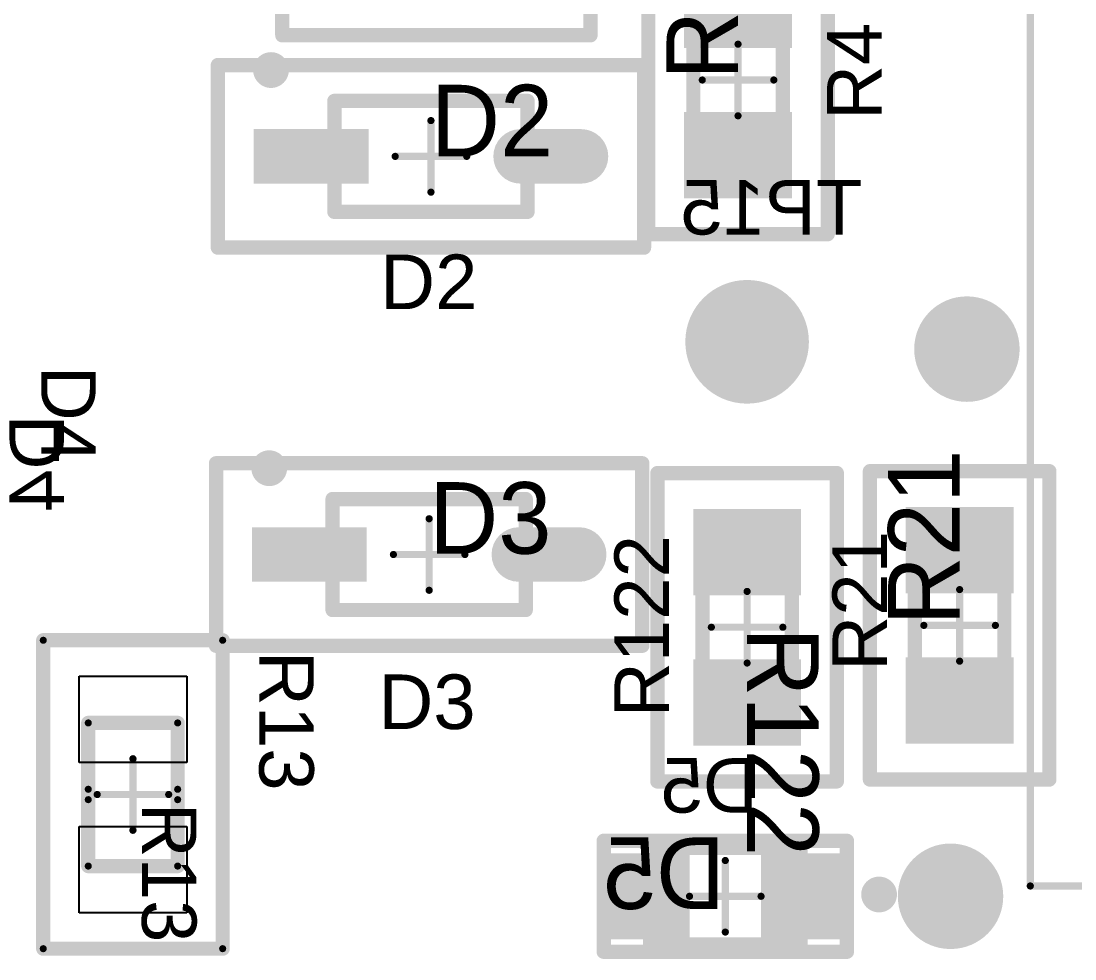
# Model space of a CAD drawing. Header units: millimetres. Extents: x 54 to 247, y 53 to 195.
# Drawn here: x 130.41 to 145.15, y 136.03 to 149.13 of the extents above; entities that cross this region are included whole.
import ezdxf

# ---------------------------------------------------------------- set-up
doc = ezdxf.new("R2010")
doc.units = ezdxf.units.MM
for name, color, linetype in [('BottomOverlay', 54, 'Continuous'), ('BottomPaste', 16, 'Continuous'), ('BottomSolder', 6, 'Continuous'), ('Mechanical10', 56, 'Continuous'), ('Mechanical12', 56, 'Continuous'), ('Mechanical15', 56, 'Continuous'), ('Mechanical4', 56, 'Continuous'), ('Mechanical6', 56, 'Continuous'), ('Mechanical8', 56, 'Continuous'), ('MultiLayer', 9, 'Continuous'), ('PadHoleLayer', 156, 'Continuous'), ('TopOverlay', 2, 'Continuous'), ('TopPaste', 8, 'Continuous'), ('TopSolder', 216, 'Continuous'), ('ViaHoleLayer', 16, 'Continuous')]:
    doc.layers.add(name, color=color, linetype=linetype)
doc.styles.add('Arial', font='arial.ttf', dxfattribs={"height": 0.2})

# ---------------------------------------------------------------- blocks, each defined once
blk = doc.blocks.new('V______CRCW0805__3_IPC_A_15')
at = {"layer": 'TopPaste'}
for points in [[(-1.654, 0.754), (-0.448, 0.754), (-0.448, -0.754), (-1.654, -0.754)], [(0.448, 0.754), (1.654, 0.754), (1.654, -0.754), (0.448, -0.754)]]:
    blk.add_hatch(color=8, dxfattribs=at).paths.add_polyline_path(points)
at = {"layer": 'TopSolder'}
for points in [[(-1.654, 0.754), (-0.448, 0.754), (-0.448, -0.754), (-1.654, -0.754)], [(0.448, 0.754), (1.654, 0.754), (1.654, -0.754), (0.448, -0.754)]]:
    blk.add_hatch(color=216, dxfattribs=at).paths.add_polyline_path(points)
at = {"layer": 'Mechanical10', "const_width": 0.2}
for points in [[(-2.154, 1.254), (2.154, 1.254)], [(-2.154, -1.254), (-2.154, 1.254)], [(2.154, -1.254), (2.154, 1.254)], [(-2.154, -1.254), (2.154, -1.254)]]:
    blk.add_lwpolyline(points, dxfattribs=at)
at = {"layer": 'Mechanical10', "const_width": 0.1}
for points in [[(-2.204, 1.254, 1), (-2.104, 1.254, 1)], [(-2.204, 1.254, 1), (-2.104, 1.254, 1)], [(2.104, 1.254, 1), (2.204, 1.254, 1)], [(2.104, 1.254, 1), (2.204, 1.254, 1)], [(-2.204, -1.254, 1), (-2.104, -1.254, 1)], [(-2.204, -1.254, 1), (-2.104, -1.254, 1)], [(2.104, -1.254, 1), (2.204, -1.254, 1)], [(2.104, -1.254, 1), (2.204, -1.254, 1)]]:
    blk.add_lwpolyline(points, format="xyb", close=True, dxfattribs=at)
at = {"layer": 'Mechanical12', "const_width": 0.2}
for points in [[(-1, 0.625), (1, 0.625)], [(-1, -0.625), (-1, 0.625)], [(1, -0.625), (1, 0.625)], [(-1, -0.625), (1, -0.625)]]:
    blk.add_lwpolyline(points, dxfattribs=at)
at = {"layer": 'Mechanical12', "const_width": 0.1}
for points in [[(-1.05, 0.625, 1), (-0.95, 0.625, 1)], [(-1.05, 0.625, 1), (-0.95, 0.625, 1)], [(0.95, 0.625, 1), (1.05, 0.625, 1)], [(0.95, 0.625, 1), (1.05, 0.625, 1)], [(-1.05, -0.625, 1), (-0.95, -0.625, 1)], [(-1.05, -0.625, 1), (-0.95, -0.625, 1)], [(0.95, -0.625, 1), (1.05, -0.625, 1)], [(0.95, -0.625, 1), (1.05, -0.625, 1)]]:
    blk.add_lwpolyline(points, format="xyb", close=True, dxfattribs=at)
at = {"layer": 'Mechanical15'}
for points, const_width in [([(-2.154, 1.254), (2.154, 1.254)], 0.2), ([(-2.154, -1.254), (-2.154, 1.254)], 0.2), ([(2.154, -1.254), (2.154, 1.254)], 0.2), ([(0, -0.5), (0, 0.5)], 0.1), ([(-0.5, 0), (0.5, 0)], 0.1), ([(-2.154, -1.254), (2.154, -1.254)], 0.2)]:
    blk.add_lwpolyline(points, dxfattribs=dict(at, const_width=const_width))
for points, const_width in [([(-2.204, 1.254, 1), (-2.104, 1.254, 1)], 0.1), ([(-2.204, 1.254, 1), (-2.104, 1.254, 1)], 0.1), ([(2.104, 1.254, 1), (2.204, 1.254, 1)], 0.1), ([(2.104, 1.254, 1), (2.204, 1.254, 1)], 0.1), ([(-0.025, 0.5, 1), (0.025, 0.5, 1)], 0.05), ([(-0.525, 0, 1), (-0.475, 0, 1)], 0.05), ([(0.475, 0, 1), (0.525, 0, 1)], 0.05), ([(-0.025, -0.5, 1), (0.025, -0.5, 1)], 0.05), ([(-2.204, -1.254, 1), (-2.104, -1.254, 1)], 0.1), ([(-2.204, -1.254, 1), (-2.104, -1.254, 1)], 0.1), ([(2.104, -1.254, 1), (2.204, -1.254, 1)], 0.1), ([(2.104, -1.254, 1), (2.204, -1.254, 1)], 0.1)]:
    blk.add_lwpolyline(points, format="xyb", close=True, dxfattribs=dict(at, const_width=const_width))
at = {"layer": 'TopOverlay', "const_width": 0.2}
for points in [[(-0.073, 0.625), (0.073, 0.625)], [(-0.073, -0.625), (0.073, -0.625)]]:
    blk.add_lwpolyline(points, dxfattribs=at)
at = {"layer": 'TopOverlay', "const_width": 0.1}
for points in [[(-0.123, 0.625, 1), (-0.023, 0.625, 1)], [(0.023, 0.625, 1), (0.123, 0.625, 1)], [(-0.123, -0.625, 1), (-0.023, -0.625, 1)], [(0.023, -0.625, 1), (0.123, -0.625, 1)]]:
    blk.add_lwpolyline(points, format="xyb", close=True, dxfattribs=at)
at = {"layer": 'Mechanical10'}
blk.add_text('R6', height=1, rotation=360, dxfattribs=at).set_placement((0, 0.011))
blk = doc.blocks.new('V______CRCW0805__3_IPC_A_18')
at = {"layer": 'TopPaste'}
for points in [[(-1.654, 0.754), (-0.448, 0.754), (-0.448, -0.754), (-1.654, -0.754)], [(0.448, 0.754), (1.654, 0.754), (1.654, -0.754), (0.448, -0.754)]]:
    blk.add_hatch(color=8, dxfattribs=at).paths.add_polyline_path(points)
at = {"layer": 'TopSolder'}
for points in [[(-1.654, 0.754), (-0.448, 0.754), (-0.448, -0.754), (-1.654, -0.754)], [(0.448, 0.754), (1.654, 0.754), (1.654, -0.754), (0.448, -0.754)]]:
    blk.add_hatch(color=216, dxfattribs=at).paths.add_polyline_path(points)
at = {"layer": 'Mechanical10', "const_width": 0.2}
for points in [[(2.154, 1.254), (-2.154, 1.254)], [(-2.154, -1.254), (-2.154, 1.254)], [(2.154, -1.254), (2.154, 1.254)], [(2.154, -1.254), (-2.154, -1.254)]]:
    blk.add_lwpolyline(points, dxfattribs=at)
at = {"layer": 'Mechanical10', "const_width": 0.1}
for points in [[(-2.204, 1.254, 1), (-2.104, 1.254, 1)], [(-2.204, 1.254, 1), (-2.104, 1.254, 1)], [(2.104, 1.254, 1), (2.204, 1.254, 1)], [(2.104, 1.254, 1), (2.204, 1.254, 1)], [(-2.204, -1.254, 1), (-2.104, -1.254, 1)], [(-2.204, -1.254, 1), (-2.104, -1.254, 1)], [(2.104, -1.254, 1), (2.204, -1.254, 1)], [(2.104, -1.254, 1), (2.204, -1.254, 1)]]:
    blk.add_lwpolyline(points, format="xyb", close=True, dxfattribs=at)
at = {"layer": 'Mechanical12', "const_width": 0.2}
for points in [[(1, 0.625), (-1, 0.625)], [(-1, -0.625), (-1, 0.625)], [(1, -0.625), (1, 0.625)], [(1, -0.625), (-1, -0.625)]]:
    blk.add_lwpolyline(points, dxfattribs=at)
at = {"layer": 'Mechanical12', "const_width": 0.1}
for points in [[(-1.05, 0.625, 1), (-0.95, 0.625, 1)], [(-1.05, 0.625, 1), (-0.95, 0.625, 1)], [(0.95, 0.625, 1), (1.05, 0.625, 1)], [(0.95, 0.625, 1), (1.05, 0.625, 1)], [(-1.05, -0.625, 1), (-0.95, -0.625, 1)], [(-1.05, -0.625, 1), (-0.95, -0.625, 1)], [(0.95, -0.625, 1), (1.05, -0.625, 1)], [(0.95, -0.625, 1), (1.05, -0.625, 1)]]:
    blk.add_lwpolyline(points, format="xyb", close=True, dxfattribs=at)
at = {"layer": 'Mechanical15'}
for points, const_width in [([(2.154, 1.254), (-2.154, 1.254)], 0.2), ([(-2.154, -1.254), (-2.154, 1.254)], 0.2), ([(2.154, -1.254), (2.154, 1.254)], 0.2), ([(0, -0.5), (0, 0.5)], 0.1), ([(0.5, 0), (-0.5, 0)], 0.1), ([(2.154, -1.254), (-2.154, -1.254)], 0.2)]:
    blk.add_lwpolyline(points, dxfattribs=dict(at, const_width=const_width))
for points, const_width in [([(-2.204, 1.254, 1), (-2.104, 1.254, 1)], 0.1), ([(-2.204, 1.254, 1), (-2.104, 1.254, 1)], 0.1), ([(2.104, 1.254, 1), (2.204, 1.254, 1)], 0.1), ([(2.104, 1.254, 1), (2.204, 1.254, 1)], 0.1), ([(-0.025, 0.5, 1), (0.025, 0.5, 1)], 0.05), ([(-0.525, 0, 1), (-0.475, 0, 1)], 0.05), ([(0.475, 0, 1), (0.525, 0, 1)], 0.05), ([(-0.025, -0.5, 1), (0.025, -0.5, 1)], 0.05), ([(-2.204, -1.254, 1), (-2.104, -1.254, 1)], 0.1), ([(-2.204, -1.254, 1), (-2.104, -1.254, 1)], 0.1), ([(2.104, -1.254, 1), (2.204, -1.254, 1)], 0.1), ([(2.104, -1.254, 1), (2.204, -1.254, 1)], 0.1)]:
    blk.add_lwpolyline(points, format="xyb", close=True, dxfattribs=dict(at, const_width=const_width))
at = {"layer": 'TopOverlay', "const_width": 0.2}
for points in [[(0.073, 0.625), (-0.073, 0.625)], [(0.073, -0.625), (-0.073, -0.625)]]:
    blk.add_lwpolyline(points, dxfattribs=at)
at = {"layer": 'TopOverlay', "const_width": 0.1}
for points in [[(-0.123, 0.625, 1), (-0.023, 0.625, 1)], [(0.023, 0.625, 1), (0.123, 0.625, 1)], [(-0.123, -0.625, 1), (-0.023, -0.625, 1)], [(0.023, -0.625, 1), (0.123, -0.625, 1)]]:
    blk.add_lwpolyline(points, format="xyb", close=True, dxfattribs=at)
at = {"layer": 'Mechanical10'}
blk.add_text('R122', height=1, dxfattribs=at).set_placement((0, 0))
blk = doc.blocks.new('EEEFK1V331P_B_28')
at = {"layer": 'Mechanical15', "const_width": 0.1}
for points in [[(-6.15, -7.4), (-6.15, 7.4)], [(-6.15, -7.4), (6.15, -7.4)]]:
    blk.add_lwpolyline(points, dxfattribs=at)
at = {"layer": 'Mechanical15', "const_width": 0.05}
blk.add_lwpolyline([(-6.175, -7.4, 1), (-6.125, -7.4, 1)], format="xyb", close=True, dxfattribs=at)
blk.add_lwpolyline([(-6.175, -7.4, 1), (-6.125, -7.4, 1)], format="xyb", close=True, dxfattribs=at)
blk = doc.blocks.new('W_____E___________0_MFG_B_38')
at = {"layer": 'BottomPaste'}
for points in [[(-1.6, 0.6), (-0.5, 0.6), (-0.5, -0.6), (-1.6, -0.6)], [(0.5, 0.6), (1.6, 0.6), (1.6, -0.6), (0.5, -0.6)]]:
    blk.add_hatch(color=16, dxfattribs=at).paths.add_polyline_path(points)
at = {"layer": 'BottomSolder'}
for points in [[(-1.6, 0.6), (-0.5, 0.6), (-0.5, -0.6), (-1.6, -0.6)], [(0.5, 0.6), (1.6, 0.6), (1.6, -0.6), (0.5, -0.6)]]:
    blk.add_hatch(color=6, dxfattribs=at).paths.add_polyline_path(points)
at = {"layer": 'BottomOverlay', "const_width": 0.2}
for points in [[(0.125, 0.675), (-0.125, 0.675)], [(0.125, -0.675), (-0.125, -0.675)]]:
    blk.add_lwpolyline(points, dxfattribs=at)
at = {"layer": 'BottomOverlay'}
for points, const_width in [([(-0.175, 0.675, 1), (-0.075, 0.675, 1)], 0.1), ([(0.075, 0.675, 1), (0.175, 0.675, 1)], 0.1), ([(-2.025, -0.025, 1), (-2.275, -0.025, 1)], 0.25), ([(-2.338, -0.025, 1), (-2.213, -0.025, 1)], 0.125), ([(-2.087, -0.025, 1), (-1.963, -0.025, 1)], 0.125), ([(-0.175, -0.675, 1), (-0.075, -0.675, 1)], 0.1), ([(0.075, -0.675, 1), (0.175, -0.675, 1)], 0.1)]:
    blk.add_lwpolyline(points, format="xyb", close=True, dxfattribs=dict(at, const_width=const_width))
at = {"layer": 'Mechanical10', "const_width": 0.2}
for points in [[(-1.7, 0.775), (-1.7, -0.775)], [(1.7, 0.775), (-1.7, 0.775)], [(1.7, 0.775), (1.7, -0.775)], [(1.7, -0.775), (-1.7, -0.775)]]:
    blk.add_lwpolyline(points, dxfattribs=at)
at = {"layer": 'Mechanical10', "const_width": 0.1}
for points in [[(-1.75, 0.775, 1), (-1.65, 0.775, 1)], [(-1.75, 0.775, 1), (-1.65, 0.775, 1)], [(1.65, 0.775, 1), (1.75, 0.775, 1)], [(1.65, 0.775, 1), (1.75, 0.775, 1)], [(-1.75, -0.775, 1), (-1.65, -0.775, 1)], [(-1.75, -0.775, 1), (-1.65, -0.775, 1)], [(1.65, -0.775, 1), (1.75, -0.775, 1)], [(1.65, -0.775, 1), (1.75, -0.775, 1)]]:
    blk.add_lwpolyline(points, format="xyb", close=True, dxfattribs=at)
at = {"layer": 'Mechanical12', "const_width": 0.2}
for points in [[(-1.05, 0.675), (-1.05, -0.675)], [(1.05, 0.675), (-1.05, 0.675)], [(1.05, 0.675), (1.05, -0.675)], [(1.05, -0.675), (-1.05, -0.675)]]:
    blk.add_lwpolyline(points, dxfattribs=at)
at = {"layer": 'Mechanical12', "const_width": 0.1}
for points in [[(-1.1, 0.675, 1), (-1, 0.675, 1)], [(-1.1, 0.675, 1), (-1, 0.675, 1)], [(1, 0.675, 1), (1.1, 0.675, 1)], [(1, 0.675, 1), (1.1, 0.675, 1)], [(-1.1, -0.675, 1), (-1, -0.675, 1)], [(-1.1, -0.675, 1), (-1, -0.675, 1)], [(1, -0.675, 1), (1.1, -0.675, 1)], [(1, -0.675, 1), (1.1, -0.675, 1)]]:
    blk.add_lwpolyline(points, format="xyb", close=True, dxfattribs=at)
at = {"layer": 'Mechanical15'}
for points, const_width in [([(-1.7, 0.775), (-1.7, -0.775)], 0.2), ([(1.7, 0.775), (-1.7, 0.775)], 0.2), ([(1.7, 0.775), (1.7, -0.775)], 0.2), ([(0, 0.5), (0, -0.5)], 0.1), ([(0.5, 0), (-0.5, 0)], 0.1), ([(1.7, -0.775), (-1.7, -0.775)], 0.2)]:
    blk.add_lwpolyline(points, dxfattribs=dict(at, const_width=const_width))
for points, const_width in [([(-1.75, 0.775, 1), (-1.65, 0.775, 1)], 0.1), ([(-1.75, 0.775, 1), (-1.65, 0.775, 1)], 0.1), ([(1.65, 0.775, 1), (1.75, 0.775, 1)], 0.1), ([(1.65, 0.775, 1), (1.75, 0.775, 1)], 0.1), ([(-0.025, 0.5, 1), (0.025, 0.5, 1)], 0.05), ([(-0.525, 0, 1), (-0.475, 0, 1)], 0.05), ([(0.475, 0, 1), (0.525, 0, 1)], 0.05), ([(-0.025, -0.5, 1), (0.025, -0.5, 1)], 0.05), ([(-1.75, -0.775, 1), (-1.65, -0.775, 1)], 0.1), ([(-1.75, -0.775, 1), (-1.65, -0.775, 1)], 0.1), ([(1.65, -0.775, 1), (1.75, -0.775, 1)], 0.1), ([(1.65, -0.775, 1), (1.75, -0.775, 1)], 0.1)]:
    blk.add_lwpolyline(points, format="xyb", close=True, dxfattribs=dict(at, const_width=const_width))
at = {"layer": 'Mechanical10', "text_generation_flag": 2}
blk.add_text('D5', height=1, rotation=180, dxfattribs=at).set_placement((0, 0.177))
blk = doc.blocks.new('T____P_____B_87')
at = {"layer": 'BottomSolder'}
h = blk.add_hatch(color=6, dxfattribs=at)
edge = h.paths.add_edge_path()
edge.add_arc((0, 0), 0.864, 0, 360)
h = blk.add_hatch(color=6, dxfattribs=at)
edge = h.paths.add_edge_path()
edge.add_arc((0, 0), 0.864, 0, 360)
at = {"layer": 'MultiLayer'}
h = blk.add_hatch(color=9, dxfattribs=at)
edge = h.paths.add_edge_path()
edge.add_arc((0, 0), 0.762, 0, 360)
at = {"layer": 'PadHoleLayer'}
h = blk.add_hatch(color=156, dxfattribs=at)
edge = h.paths.add_edge_path()
edge.add_arc((0, 0), 0.381, 0, 360)
at = {"layer": 'TopSolder'}
h = blk.add_hatch(color=216, dxfattribs=at)
edge = h.paths.add_edge_path()
edge.add_arc((0, 0), 0.864, 0, 360)
h = blk.add_hatch(color=216, dxfattribs=at)
edge = h.paths.add_edge_path()
edge.add_arc((0, 0), 0.864, 0, 360)
at = {"layer": 'ViaHoleLayer'}
h = blk.add_hatch(color=16, dxfattribs=at)
edge = h.paths.add_edge_path()
edge.add_arc((0, 0), 0.356, 0, 360)
blk = doc.blocks.new('V______CRCW0805__3_IPC_A_139')
at = {"layer": 'TopPaste'}
for points in [[(-1.654, 0.754), (-0.448, 0.754), (-0.448, -0.754), (-1.654, -0.754)], [(0.448, 0.754), (1.654, 0.754), (1.654, -0.754), (0.448, -0.754)]]:
    blk.add_hatch(color=8, dxfattribs=at).paths.add_polyline_path(points)
at = {"layer": 'TopSolder'}
for points in [[(-1.654, 0.754), (-0.448, 0.754), (-0.448, -0.754), (-1.654, -0.754)], [(0.448, 0.754), (1.654, 0.754), (1.654, -0.754), (0.448, -0.754)]]:
    blk.add_hatch(color=216, dxfattribs=at).paths.add_polyline_path(points)
at = {"layer": 'Mechanical10', "const_width": 0.2}
for points in [[(-2.154, 1.254), (2.154, 1.254)], [(-2.154, 1.254), (-2.154, -1.254)], [(2.154, 1.254), (2.154, -1.254)], [(-2.154, -1.254), (2.154, -1.254)]]:
    blk.add_lwpolyline(points, dxfattribs=at)
at = {"layer": 'Mechanical10', "const_width": 0.1}
for points in [[(-2.204, 1.254, 1), (-2.104, 1.254, 1)], [(-2.204, 1.254, 1), (-2.104, 1.254, 1)], [(2.104, 1.254, 1), (2.204, 1.254, 1)], [(2.104, 1.254, 1), (2.204, 1.254, 1)], [(-2.204, -1.254, 1), (-2.104, -1.254, 1)], [(-2.204, -1.254, 1), (-2.104, -1.254, 1)], [(2.104, -1.254, 1), (2.204, -1.254, 1)], [(2.104, -1.254, 1), (2.204, -1.254, 1)]]:
    blk.add_lwpolyline(points, format="xyb", close=True, dxfattribs=at)
at = {"layer": 'Mechanical12', "const_width": 0.2}
for points in [[(-1, 0.625), (1, 0.625)], [(-1, 0.625), (-1, -0.625)], [(1, 0.625), (1, -0.625)], [(-1, -0.625), (1, -0.625)]]:
    blk.add_lwpolyline(points, dxfattribs=at)
at = {"layer": 'Mechanical12', "const_width": 0.1}
for points in [[(-1.05, 0.625, 1), (-0.95, 0.625, 1)], [(-1.05, 0.625, 1), (-0.95, 0.625, 1)], [(0.95, 0.625, 1), (1.05, 0.625, 1)], [(0.95, 0.625, 1), (1.05, 0.625, 1)], [(-1.05, -0.625, 1), (-0.95, -0.625, 1)], [(-1.05, -0.625, 1), (-0.95, -0.625, 1)], [(0.95, -0.625, 1), (1.05, -0.625, 1)], [(0.95, -0.625, 1), (1.05, -0.625, 1)]]:
    blk.add_lwpolyline(points, format="xyb", close=True, dxfattribs=at)
at = {"layer": 'Mechanical15'}
for points, const_width in [([(-2.154, 1.254), (2.154, 1.254)], 0.2), ([(-2.154, 1.254), (-2.154, -1.254)], 0.2), ([(2.154, 1.254), (2.154, -1.254)], 0.2), ([(0, 0.5), (0, -0.5)], 0.1), ([(-0.5, 0), (0.5, 0)], 0.1), ([(-2.154, -1.254), (2.154, -1.254)], 0.2)]:
    blk.add_lwpolyline(points, dxfattribs=dict(at, const_width=const_width))
for points, const_width in [([(-2.204, 1.254, 1), (-2.104, 1.254, 1)], 0.1), ([(-2.204, 1.254, 1), (-2.104, 1.254, 1)], 0.1), ([(2.104, 1.254, 1), (2.204, 1.254, 1)], 0.1), ([(2.104, 1.254, 1), (2.204, 1.254, 1)], 0.1), ([(-0.025, 0.5, 1), (0.025, 0.5, 1)], 0.05), ([(-0.525, 0, 1), (-0.475, 0, 1)], 0.05), ([(0.475, 0, 1), (0.525, 0, 1)], 0.05), ([(-0.025, -0.5, 1), (0.025, -0.5, 1)], 0.05), ([(-2.204, -1.254, 1), (-2.104, -1.254, 1)], 0.1), ([(-2.204, -1.254, 1), (-2.104, -1.254, 1)], 0.1), ([(2.104, -1.254, 1), (2.204, -1.254, 1)], 0.1), ([(2.104, -1.254, 1), (2.204, -1.254, 1)], 0.1)]:
    blk.add_lwpolyline(points, format="xyb", close=True, dxfattribs=dict(at, const_width=const_width))
at = {"layer": 'TopOverlay', "const_width": 0.2}
for points in [[(-0.073, 0.625), (0.073, 0.625)], [(-0.073, -0.625), (0.073, -0.625)]]:
    blk.add_lwpolyline(points, dxfattribs=at)
at = {"layer": 'TopOverlay', "const_width": 0.1}
for points in [[(-0.123, 0.625, 1), (-0.023, 0.625, 1)], [(0.023, 0.625, 1), (0.123, 0.625, 1)], [(-0.123, -0.625, 1), (-0.023, -0.625, 1)], [(0.023, -0.625, 1), (0.123, -0.625, 1)]]:
    blk.add_lwpolyline(points, format="xyb", close=True, dxfattribs=at)
at = {"layer": 'Mechanical10'}
blk.add_text('R21', height=1, dxfattribs=at).set_placement((0, 0))
blk = doc.blocks.new('V______CRCW0805__3_IPC_A_276')
at = {"layer": 'TopPaste'}
for points in [[(-1.654, 0.754), (-0.448, 0.754), (-0.448, -0.754), (-1.654, -0.754)], [(0.448, 0.754), (1.654, 0.754), (1.654, -0.754), (0.448, -0.754)]]:
    blk.add_hatch(color=8, dxfattribs=at).paths.add_polyline_path(points)
at = {"layer": 'TopSolder'}
for points in [[(-1.654, 0.754), (-0.448, 0.754), (-0.448, -0.754), (-1.654, -0.754)], [(0.448, 0.754), (1.654, 0.754), (1.654, -0.754), (0.448, -0.754)]]:
    blk.add_hatch(color=216, dxfattribs=at).paths.add_polyline_path(points)
at = {"layer": 'Mechanical10', "const_width": 0.2}
for points in [[(-2.154, 1.254), (2.154, 1.254)], [(-2.154, 1.254), (-2.154, -1.254)], [(2.154, 1.254), (2.154, -1.254)], [(-2.154, -1.254), (2.154, -1.254)]]:
    blk.add_lwpolyline(points, dxfattribs=at)
at = {"layer": 'Mechanical10', "const_width": 0.1}
for points in [[(-2.204, 1.254, 1), (-2.104, 1.254, 1)], [(-2.204, 1.254, 1), (-2.104, 1.254, 1)], [(2.104, 1.254, 1), (2.204, 1.254, 1)], [(2.104, 1.254, 1), (2.204, 1.254, 1)], [(-2.204, -1.254, 1), (-2.104, -1.254, 1)], [(-2.204, -1.254, 1), (-2.104, -1.254, 1)], [(2.104, -1.254, 1), (2.204, -1.254, 1)], [(2.104, -1.254, 1), (2.204, -1.254, 1)]]:
    blk.add_lwpolyline(points, format="xyb", close=True, dxfattribs=at)
at = {"layer": 'Mechanical12', "const_width": 0.2}
for points in [[(-1, 0.625), (1, 0.625)], [(-1, 0.625), (-1, -0.625)], [(1, 0.625), (1, -0.625)], [(-1, -0.625), (1, -0.625)]]:
    blk.add_lwpolyline(points, dxfattribs=at)
at = {"layer": 'Mechanical12', "const_width": 0.1}
for points in [[(-1.05, 0.625, 1), (-0.95, 0.625, 1)], [(-1.05, 0.625, 1), (-0.95, 0.625, 1)], [(0.95, 0.625, 1), (1.05, 0.625, 1)], [(0.95, 0.625, 1), (1.05, 0.625, 1)], [(-1.05, -0.625, 1), (-0.95, -0.625, 1)], [(-1.05, -0.625, 1), (-0.95, -0.625, 1)], [(0.95, -0.625, 1), (1.05, -0.625, 1)], [(0.95, -0.625, 1), (1.05, -0.625, 1)]]:
    blk.add_lwpolyline(points, format="xyb", close=True, dxfattribs=at)
at = {"layer": 'Mechanical15'}
for points, const_width in [([(-2.154, 1.254), (2.154, 1.254)], 0.2), ([(-2.154, 1.254), (-2.154, -1.254)], 0.2), ([(2.154, 1.254), (2.154, -1.254)], 0.2), ([(0, 0.5), (0, -0.5)], 0.1), ([(-0.5, 0), (0.5, 0)], 0.1), ([(-2.154, -1.254), (2.154, -1.254)], 0.2)]:
    blk.add_lwpolyline(points, dxfattribs=dict(at, const_width=const_width))
for points, const_width in [([(-2.204, 1.254, 1), (-2.104, 1.254, 1)], 0.1), ([(-2.204, 1.254, 1), (-2.104, 1.254, 1)], 0.1), ([(2.104, 1.254, 1), (2.204, 1.254, 1)], 0.1), ([(2.104, 1.254, 1), (2.204, 1.254, 1)], 0.1), ([(-0.025, 0.5, 1), (0.025, 0.5, 1)], 0.05), ([(-0.525, 0, 1), (-0.475, 0, 1)], 0.05), ([(0.475, 0, 1), (0.525, 0, 1)], 0.05), ([(-0.025, -0.5, 1), (0.025, -0.5, 1)], 0.05), ([(-2.204, -1.254, 1), (-2.104, -1.254, 1)], 0.1), ([(-2.204, -1.254, 1), (-2.104, -1.254, 1)], 0.1), ([(2.104, -1.254, 1), (2.204, -1.254, 1)], 0.1), ([(2.104, -1.254, 1), (2.204, -1.254, 1)], 0.1)]:
    blk.add_lwpolyline(points, format="xyb", close=True, dxfattribs=dict(at, const_width=const_width))
at = {"layer": 'TopOverlay', "const_width": 0.2}
for points in [[(-0.073, 0.625), (0.073, 0.625)], [(-0.073, -0.625), (0.073, -0.625)]]:
    blk.add_lwpolyline(points, dxfattribs=at)
at = {"layer": 'TopOverlay', "const_width": 0.1}
for points in [[(-0.123, 0.625, 1), (-0.023, 0.625, 1)], [(0.023, 0.625, 1), (0.123, 0.625, 1)], [(-0.123, -0.625, 1), (-0.023, -0.625, 1)], [(0.023, -0.625, 1), (0.123, -0.625, 1)]]:
    blk.add_lwpolyline(points, format="xyb", close=True, dxfattribs=at)
at = {"layer": 'Mechanical10'}
blk.add_text('R4', height=1, dxfattribs=at).set_placement((0, 0))
blk = doc.blocks.new('V______S8_V_3910_01_001_IPC_A_292')
at = {"layer": 'TopPaste'}
blk.add_hatch(color=8, dxfattribs=at).paths.add_polyline_path([(-2.479, 0.381), (-0.872, 0.381), (-0.872, -0.381), (-2.479, -0.381)])
h = blk.add_hatch(color=8, dxfattribs=at)
edge = h.paths.add_edge_path()
edge.add_arc((1.253, 0), 0.381, 90, 270)
edge.add_line((1.253, -0.381), (2.098, -0.381))
edge.add_arc((2.098, 0), 0.381, 270, 450)
edge.add_line((2.098, 0.381), (1.253, 0.381))
at = {"layer": 'TopSolder'}
blk.add_hatch(color=216, dxfattribs=at).paths.add_polyline_path([(-2.479, 0.381), (-0.872, 0.381), (-0.872, -0.381), (-2.479, -0.381)])
h = blk.add_hatch(color=216, dxfattribs=at)
edge = h.paths.add_edge_path()
edge.add_arc((1.253, 0), 0.381, 90, 270)
edge.add_line((1.253, -0.381), (2.098, -0.381))
edge.add_arc((2.098, 0), 0.381, 270, 450)
edge.add_line((2.098, 0.381), (1.253, 0.381))
at = {"layer": 'Mechanical10', "const_width": 0.2}
for points in [[(-2.979, -1.275), (-2.979, 1.275)], [(-2.979, 1.275), (2.979, 1.275)], [(2.979, -1.275), (2.979, 1.275)], [(-2.979, -1.275), (2.979, -1.275)]]:
    blk.add_lwpolyline(points, dxfattribs=at)
at = {"layer": 'Mechanical10', "const_width": 0.1}
for points in [[(-3.029, 1.275, 1), (-2.929, 1.275, 1)], [(-3.029, 1.275, 1), (-2.929, 1.275, 1)], [(2.929, 1.275, 1), (3.029, 1.275, 1)], [(2.929, 1.275, 1), (3.029, 1.275, 1)], [(-3.029, -1.275, 1), (-2.929, -1.275, 1)], [(-3.029, -1.275, 1), (-2.929, -1.275, 1)], [(2.929, -1.275, 1), (3.029, -1.275, 1)], [(2.929, -1.275, 1), (3.029, -1.275, 1)]]:
    blk.add_lwpolyline(points, format="xyb", close=True, dxfattribs=at)
at = {"layer": 'Mechanical12', "const_width": 0.2}
for points in [[(-1.35, -0.775), (-1.35, 0.775)], [(-1.35, 0.775), (1.35, 0.775)], [(1.35, -0.775), (1.35, 0.775)], [(-1.35, -0.775), (1.35, -0.775)]]:
    blk.add_lwpolyline(points, dxfattribs=at)
at = {"layer": 'Mechanical12', "const_width": 0.1}
for points in [[(-1.4, 0.775, 1), (-1.3, 0.775, 1)], [(-1.4, 0.775, 1), (-1.3, 0.775, 1)], [(1.3, 0.775, 1), (1.4, 0.775, 1)], [(1.3, 0.775, 1), (1.4, 0.775, 1)], [(-1.4, -0.775, 1), (-1.3, -0.775, 1)], [(-1.4, -0.775, 1), (-1.3, -0.775, 1)], [(1.3, -0.775, 1), (1.4, -0.775, 1)], [(1.3, -0.775, 1), (1.4, -0.775, 1)]]:
    blk.add_lwpolyline(points, format="xyb", close=True, dxfattribs=at)
at = {"layer": 'Mechanical15'}
for points, const_width in [([(-2.979, -1.275), (-2.979, 1.275)], 0.2), ([(-2.979, 1.275), (2.979, 1.275)], 0.2), ([(2.979, -1.275), (2.979, 1.275)], 0.2), ([(0, -0.5), (0, 0.5)], 0.1), ([(-0.5, 0), (0.5, 0)], 0.1), ([(-2.979, -1.275), (2.979, -1.275)], 0.2)]:
    blk.add_lwpolyline(points, dxfattribs=dict(at, const_width=const_width))
for points, const_width in [([(-3.029, 1.275, 1), (-2.929, 1.275, 1)], 0.1), ([(-3.029, 1.275, 1), (-2.929, 1.275, 1)], 0.1), ([(2.929, 1.275, 1), (3.029, 1.275, 1)], 0.1), ([(2.929, 1.275, 1), (3.029, 1.275, 1)], 0.1), ([(-0.025, 0.5, 1), (0.025, 0.5, 1)], 0.05), ([(-0.525, 0, 1), (-0.475, 0, 1)], 0.05), ([(0.475, 0, 1), (0.525, 0, 1)], 0.05), ([(-0.025, -0.5, 1), (0.025, -0.5, 1)], 0.05), ([(-3.029, -1.275, 1), (-2.929, -1.275, 1)], 0.1), ([(-3.029, -1.275, 1), (-2.929, -1.275, 1)], 0.1), ([(2.929, -1.275, 1), (3.029, -1.275, 1)], 0.1), ([(2.929, -1.275, 1), (3.029, -1.275, 1)], 0.1)]:
    blk.add_lwpolyline(points, format="xyb", close=True, dxfattribs=dict(at, const_width=const_width))
at = {"layer": 'TopOverlay'}
for points, const_width in [([(-2.111, 1.206, 1), (-2.361, 1.206, 1)], 0.25), ([(-2.424, 1.206, 1), (-2.299, 1.206, 1)], 0.125), ([(-2.174, 1.206, 1), (-2.049, 1.206, 1)], 0.125), ([(-1.4, 0.775, 1), (-1.3, 0.775, 1)], 0.1), ([(-1.4, 0.775, 1), (-1.3, 0.775, 1)], 0.1), ([(-1.4, 0.697, 1), (-1.3, 0.697, 1)], 0.1), ([(1.3, 0.775, 1), (1.4, 0.775, 1)], 0.1), ([(1.3, 0.775, 1), (1.4, 0.775, 1)], 0.1), ([(1.3, 0.697, 1), (1.4, 0.697, 1)], 0.1), ([(-1.4, -0.697, 1), (-1.3, -0.697, 1)], 0.1), ([(-1.4, -0.775, 1), (-1.3, -0.775, 1)], 0.1), ([(-1.4, -0.775, 1), (-1.3, -0.775, 1)], 0.1), ([(1.3, -0.697, 1), (1.4, -0.697, 1)], 0.1), ([(1.3, -0.775, 1), (1.4, -0.775, 1)], 0.1), ([(1.3, -0.775, 1), (1.4, -0.775, 1)], 0.1)]:
    blk.add_lwpolyline(points, format="xyb", close=True, dxfattribs=dict(at, const_width=const_width))
at = {"layer": 'TopOverlay', "const_width": 0.2}
for points in [[(-1.35, 0.775), (1.35, 0.775)], [(-1.35, 0.697), (-1.35, 0.775)], [(1.35, 0.697), (1.35, 0.775)], [(-1.35, -0.775), (-1.35, -0.697)], [(-1.35, -0.775), (1.35, -0.775)], [(1.35, -0.775), (1.35, -0.697)]]:
    blk.add_lwpolyline(points, dxfattribs=at)
at = {"layer": 'Mechanical10'}
blk.add_text('D3', height=1, dxfattribs=at).set_placement((0, 0.011))
blk = doc.blocks.new('V______S8_V_3910_01_001_IPC_A_293')
at = {"layer": 'TopPaste'}
blk.add_hatch(color=8, dxfattribs=at).paths.add_polyline_path([(-2.479, 0.381), (-0.872, 0.381), (-0.872, -0.381), (-2.479, -0.381)])
h = blk.add_hatch(color=8, dxfattribs=at)
edge = h.paths.add_edge_path()
edge.add_arc((1.253, 0), 0.381, 90, 270)
edge.add_line((1.253, -0.381), (2.098, -0.381))
edge.add_arc((2.098, 0), 0.381, 270, 450)
edge.add_line((2.098, 0.381), (1.253, 0.381))
at = {"layer": 'TopSolder'}
blk.add_hatch(color=216, dxfattribs=at).paths.add_polyline_path([(-2.479, 0.381), (-0.872, 0.381), (-0.872, -0.381), (-2.479, -0.381)])
h = blk.add_hatch(color=216, dxfattribs=at)
edge = h.paths.add_edge_path()
edge.add_arc((1.253, 0), 0.381, 90, 270)
edge.add_line((1.253, -0.381), (2.098, -0.381))
edge.add_arc((2.098, 0), 0.381, 270, 450)
edge.add_line((2.098, 0.381), (1.253, 0.381))
at = {"layer": 'Mechanical10', "const_width": 0.2}
for points in [[(-2.979, -1.275), (-2.979, 1.275)], [(-2.979, 1.275), (2.979, 1.275)], [(2.979, -1.275), (2.979, 1.275)], [(-2.979, -1.275), (2.979, -1.275)]]:
    blk.add_lwpolyline(points, dxfattribs=at)
at = {"layer": 'Mechanical10', "const_width": 0.1}
for points in [[(-3.029, 1.275, 1), (-2.929, 1.275, 1)], [(-3.029, 1.275, 1), (-2.929, 1.275, 1)], [(2.929, 1.275, 1), (3.029, 1.275, 1)], [(2.929, 1.275, 1), (3.029, 1.275, 1)], [(-3.029, -1.275, 1), (-2.929, -1.275, 1)], [(-3.029, -1.275, 1), (-2.929, -1.275, 1)], [(2.929, -1.275, 1), (3.029, -1.275, 1)], [(2.929, -1.275, 1), (3.029, -1.275, 1)]]:
    blk.add_lwpolyline(points, format="xyb", close=True, dxfattribs=at)
at = {"layer": 'Mechanical12', "const_width": 0.2}
for points in [[(-1.35, -0.775), (-1.35, 0.775)], [(-1.35, 0.775), (1.35, 0.775)], [(1.35, -0.775), (1.35, 0.775)], [(-1.35, -0.775), (1.35, -0.775)]]:
    blk.add_lwpolyline(points, dxfattribs=at)
at = {"layer": 'Mechanical12', "const_width": 0.1}
for points in [[(-1.4, 0.775, 1), (-1.3, 0.775, 1)], [(-1.4, 0.775, 1), (-1.3, 0.775, 1)], [(1.3, 0.775, 1), (1.4, 0.775, 1)], [(1.3, 0.775, 1), (1.4, 0.775, 1)], [(-1.4, -0.775, 1), (-1.3, -0.775, 1)], [(-1.4, -0.775, 1), (-1.3, -0.775, 1)], [(1.3, -0.775, 1), (1.4, -0.775, 1)], [(1.3, -0.775, 1), (1.4, -0.775, 1)]]:
    blk.add_lwpolyline(points, format="xyb", close=True, dxfattribs=at)
at = {"layer": 'Mechanical15'}
for points, const_width in [([(-2.979, -1.275), (-2.979, 1.275)], 0.2), ([(-2.979, 1.275), (2.979, 1.275)], 0.2), ([(2.979, -1.275), (2.979, 1.275)], 0.2), ([(0, -0.5), (0, 0.5)], 0.1), ([(-0.5, 0), (0.5, 0)], 0.1), ([(-2.979, -1.275), (2.979, -1.275)], 0.2)]:
    blk.add_lwpolyline(points, dxfattribs=dict(at, const_width=const_width))
for points, const_width in [([(-3.029, 1.275, 1), (-2.929, 1.275, 1)], 0.1), ([(-3.029, 1.275, 1), (-2.929, 1.275, 1)], 0.1), ([(2.929, 1.275, 1), (3.029, 1.275, 1)], 0.1), ([(2.929, 1.275, 1), (3.029, 1.275, 1)], 0.1), ([(-0.025, 0.5, 1), (0.025, 0.5, 1)], 0.05), ([(-0.525, 0, 1), (-0.475, 0, 1)], 0.05), ([(0.475, 0, 1), (0.525, 0, 1)], 0.05), ([(-0.025, -0.5, 1), (0.025, -0.5, 1)], 0.05), ([(-3.029, -1.275, 1), (-2.929, -1.275, 1)], 0.1), ([(-3.029, -1.275, 1), (-2.929, -1.275, 1)], 0.1), ([(2.929, -1.275, 1), (3.029, -1.275, 1)], 0.1), ([(2.929, -1.275, 1), (3.029, -1.275, 1)], 0.1)]:
    blk.add_lwpolyline(points, format="xyb", close=True, dxfattribs=dict(at, const_width=const_width))
at = {"layer": 'TopOverlay'}
for points, const_width in [([(-2.111, 1.206, 1), (-2.361, 1.206, 1)], 0.25), ([(-2.424, 1.206, 1), (-2.299, 1.206, 1)], 0.125), ([(-2.174, 1.206, 1), (-2.049, 1.206, 1)], 0.125), ([(-1.4, 0.775, 1), (-1.3, 0.775, 1)], 0.1), ([(-1.4, 0.775, 1), (-1.3, 0.775, 1)], 0.1), ([(-1.4, 0.697, 1), (-1.3, 0.697, 1)], 0.1), ([(1.3, 0.775, 1), (1.4, 0.775, 1)], 0.1), ([(1.3, 0.775, 1), (1.4, 0.775, 1)], 0.1), ([(1.3, 0.697, 1), (1.4, 0.697, 1)], 0.1), ([(-1.4, -0.697, 1), (-1.3, -0.697, 1)], 0.1), ([(-1.4, -0.775, 1), (-1.3, -0.775, 1)], 0.1), ([(-1.4, -0.775, 1), (-1.3, -0.775, 1)], 0.1), ([(1.3, -0.697, 1), (1.4, -0.697, 1)], 0.1), ([(1.3, -0.775, 1), (1.4, -0.775, 1)], 0.1), ([(1.3, -0.775, 1), (1.4, -0.775, 1)], 0.1)]:
    blk.add_lwpolyline(points, format="xyb", close=True, dxfattribs=dict(at, const_width=const_width))
at = {"layer": 'TopOverlay', "const_width": 0.2}
for points in [[(-1.35, 0.775), (1.35, 0.775)], [(-1.35, 0.697), (-1.35, 0.775)], [(1.35, 0.697), (1.35, 0.775)], [(-1.35, -0.775), (-1.35, -0.697)], [(-1.35, -0.775), (1.35, -0.775)], [(1.35, -0.775), (1.35, -0.697)]]:
    blk.add_lwpolyline(points, dxfattribs=at)
at = {"layer": 'Mechanical10'}
blk.add_text('D2', height=1, dxfattribs=at).set_placement((0, 0))

msp = doc.modelspace()

# ---------------------------------------------------------------- hatches: boundary and pattern name
at = {"layer": 'BottomSolder'}
h = msp.add_hatch(color=6, dxfattribs=at)
edge = h.paths.add_edge_path()
edge.add_arc((143.637, 144.551), 0.737, 0, 360)
h = msp.add_hatch(color=6, dxfattribs=at)
edge = h.paths.add_edge_path()
edge.add_arc((143.408, 136.906), 0.737, 0, 360)
at = {"layer": 'Mechanical4'}
h = msp.add_hatch(color=56, dxfattribs=at)
edge = h.paths.add_edge_path()
edge.add_arc((130.724, 140.483), 0.05, 0, 360)
h = msp.add_hatch(color=56, dxfattribs=at)
edge = h.paths.add_edge_path()
edge.add_arc((130.724, 140.483), 0.05, 0, 360)
h = msp.add_hatch(color=56, dxfattribs=at)
edge = h.paths.add_edge_path()
edge.add_arc((130.724, 140.483), 0.05, 0, 360)
h = msp.add_hatch(color=56, dxfattribs=at)
edge = h.paths.add_edge_path()
edge.add_arc((130.724, 140.483), 0.05, 0, 360)
h = msp.add_hatch(color=56, dxfattribs=at)
edge = h.paths.add_edge_path()
edge.add_arc((133.232, 140.483), 0.05, 0, 360)
h = msp.add_hatch(color=56, dxfattribs=at)
edge = h.paths.add_edge_path()
edge.add_arc((133.232, 140.483), 0.05, 0, 360)
h = msp.add_hatch(color=56, dxfattribs=at)
edge = h.paths.add_edge_path()
edge.add_arc((133.232, 140.483), 0.05, 0, 360)
h = msp.add_hatch(color=56, dxfattribs=at)
edge = h.paths.add_edge_path()
edge.add_arc((133.232, 140.483), 0.05, 0, 360)
h = msp.add_hatch(color=56, dxfattribs=at)
edge = h.paths.add_edge_path()
edge.add_arc((130.724, 136.174), 0.05, 0, 360)
h = msp.add_hatch(color=56, dxfattribs=at)
edge = h.paths.add_edge_path()
edge.add_arc((130.724, 136.174), 0.05, 0, 360)
h = msp.add_hatch(color=56, dxfattribs=at)
edge = h.paths.add_edge_path()
edge.add_arc((130.724, 136.174), 0.05, 0, 360)
h = msp.add_hatch(color=56, dxfattribs=at)
edge = h.paths.add_edge_path()
edge.add_arc((130.724, 136.174), 0.05, 0, 360)
h = msp.add_hatch(color=56, dxfattribs=at)
edge = h.paths.add_edge_path()
edge.add_arc((133.232, 136.174), 0.05, 0, 360)
h = msp.add_hatch(color=56, dxfattribs=at)
edge = h.paths.add_edge_path()
edge.add_arc((133.232, 136.174), 0.05, 0, 360)
h = msp.add_hatch(color=56, dxfattribs=at)
edge = h.paths.add_edge_path()
edge.add_arc((133.232, 136.174), 0.05, 0, 360)
h = msp.add_hatch(color=56, dxfattribs=at)
edge = h.paths.add_edge_path()
edge.add_arc((133.232, 136.174), 0.05, 0, 360)
at = {"layer": 'Mechanical6'}
h = msp.add_hatch(color=56, dxfattribs=at)
edge = h.paths.add_edge_path()
edge.add_arc((131.353, 138.401), 0.05, 0, 360)
h = msp.add_hatch(color=56, dxfattribs=at)
edge = h.paths.add_edge_path()
edge.add_arc((132.603, 138.401), 0.05, 0, 360)
h = msp.add_hatch(color=56, dxfattribs=at)
edge = h.paths.add_edge_path()
edge.add_arc((131.353, 138.256), 0.05, 0, 360)
h = msp.add_hatch(color=56, dxfattribs=at)
edge = h.paths.add_edge_path()
edge.add_arc((132.603, 138.256), 0.05, 0, 360)
at = {"layer": 'Mechanical8'}
h = msp.add_hatch(color=56, dxfattribs=at)
edge = h.paths.add_edge_path()
edge.add_arc((131.353, 139.328), 0.05, 0, 360)
h = msp.add_hatch(color=56, dxfattribs=at)
edge = h.paths.add_edge_path()
edge.add_arc((131.353, 139.328), 0.05, 0, 360)
h = msp.add_hatch(color=56, dxfattribs=at)
edge = h.paths.add_edge_path()
edge.add_arc((132.603, 139.328), 0.05, 0, 360)
h = msp.add_hatch(color=56, dxfattribs=at)
edge = h.paths.add_edge_path()
edge.add_arc((132.603, 139.328), 0.05, 0, 360)
h = msp.add_hatch(color=56, dxfattribs=at)
edge = h.paths.add_edge_path()
edge.add_arc((131.353, 137.328), 0.05, 0, 360)
h = msp.add_hatch(color=56, dxfattribs=at)
edge = h.paths.add_edge_path()
edge.add_arc((131.353, 137.328), 0.05, 0, 360)
h = msp.add_hatch(color=56, dxfattribs=at)
edge = h.paths.add_edge_path()
edge.add_arc((132.603, 137.328), 0.05, 0, 360)
h = msp.add_hatch(color=56, dxfattribs=at)
edge = h.paths.add_edge_path()
edge.add_arc((132.603, 137.328), 0.05, 0, 360)
at = {"layer": 'PadHoleLayer'}
h = msp.add_hatch(color=156, dxfattribs=at)
edge = h.paths.add_edge_path()
edge.add_arc((130.724, 140.483), 0.05, 0, 360)
h = msp.add_hatch(color=156, dxfattribs=at)
edge = h.paths.add_edge_path()
edge.add_arc((130.724, 140.483), 0.05, 0, 360)
h = msp.add_hatch(color=156, dxfattribs=at)
edge = h.paths.add_edge_path()
edge.add_arc((130.724, 140.483), 0.05, 0, 360)
h = msp.add_hatch(color=156, dxfattribs=at)
edge = h.paths.add_edge_path()
edge.add_arc((130.724, 140.483), 0.05, 0, 360)
h = msp.add_hatch(color=156, dxfattribs=at)
edge = h.paths.add_edge_path()
edge.add_arc((133.232, 140.483), 0.05, 0, 360)
h = msp.add_hatch(color=156, dxfattribs=at)
edge = h.paths.add_edge_path()
edge.add_arc((133.232, 140.483), 0.05, 0, 360)
h = msp.add_hatch(color=156, dxfattribs=at)
edge = h.paths.add_edge_path()
edge.add_arc((133.232, 140.483), 0.05, 0, 360)
h = msp.add_hatch(color=156, dxfattribs=at)
edge = h.paths.add_edge_path()
edge.add_arc((133.232, 140.483), 0.05, 0, 360)
h = msp.add_hatch(color=156, dxfattribs=at)
edge = h.paths.add_edge_path()
edge.add_arc((131.353, 139.328), 0.05, 0, 360)
h = msp.add_hatch(color=156, dxfattribs=at)
edge = h.paths.add_edge_path()
edge.add_arc((131.353, 139.328), 0.05, 0, 360)
h = msp.add_hatch(color=156, dxfattribs=at)
edge = h.paths.add_edge_path()
edge.add_arc((132.603, 139.328), 0.05, 0, 360)
h = msp.add_hatch(color=156, dxfattribs=at)
edge = h.paths.add_edge_path()
edge.add_arc((132.603, 139.328), 0.05, 0, 360)
h = msp.add_hatch(color=156, dxfattribs=at)
edge = h.paths.add_edge_path()
edge.add_arc((131.353, 138.401), 0.05, 0, 360)
h = msp.add_hatch(color=156, dxfattribs=at)
edge = h.paths.add_edge_path()
edge.add_arc((132.603, 138.401), 0.05, 0, 360)
h = msp.add_hatch(color=156, dxfattribs=at)
edge = h.paths.add_edge_path()
edge.add_arc((131.353, 138.256), 0.05, 0, 360)
h = msp.add_hatch(color=156, dxfattribs=at)
edge = h.paths.add_edge_path()
edge.add_arc((132.603, 138.256), 0.05, 0, 360)
h = msp.add_hatch(color=156, dxfattribs=at)
edge = h.paths.add_edge_path()
edge.add_arc((131.353, 137.328), 0.05, 0, 360)
h = msp.add_hatch(color=156, dxfattribs=at)
edge = h.paths.add_edge_path()
edge.add_arc((131.353, 137.328), 0.05, 0, 360)
h = msp.add_hatch(color=156, dxfattribs=at)
edge = h.paths.add_edge_path()
edge.add_arc((132.603, 137.328), 0.05, 0, 360)
h = msp.add_hatch(color=156, dxfattribs=at)
edge = h.paths.add_edge_path()
edge.add_arc((132.603, 137.328), 0.05, 0, 360)
h = msp.add_hatch(color=156, dxfattribs=at)
edge = h.paths.add_edge_path()
edge.add_arc((130.724, 136.174), 0.05, 0, 360)
h = msp.add_hatch(color=156, dxfattribs=at)
edge = h.paths.add_edge_path()
edge.add_arc((130.724, 136.174), 0.05, 0, 360)
h = msp.add_hatch(color=156, dxfattribs=at)
edge = h.paths.add_edge_path()
edge.add_arc((130.724, 136.174), 0.05, 0, 360)
h = msp.add_hatch(color=156, dxfattribs=at)
edge = h.paths.add_edge_path()
edge.add_arc((130.724, 136.174), 0.05, 0, 360)
h = msp.add_hatch(color=156, dxfattribs=at)
edge = h.paths.add_edge_path()
edge.add_arc((133.232, 136.174), 0.05, 0, 360)
h = msp.add_hatch(color=156, dxfattribs=at)
edge = h.paths.add_edge_path()
edge.add_arc((133.232, 136.174), 0.05, 0, 360)
h = msp.add_hatch(color=156, dxfattribs=at)
edge = h.paths.add_edge_path()
edge.add_arc((133.232, 136.174), 0.05, 0, 360)
h = msp.add_hatch(color=156, dxfattribs=at)
edge = h.paths.add_edge_path()
edge.add_arc((133.232, 136.174), 0.05, 0, 360)
at = {"layer": 'TopSolder'}
h = msp.add_hatch(color=216, dxfattribs=at)
edge = h.paths.add_edge_path()
edge.add_arc((143.637, 144.551), 0.737, 0, 360)
h = msp.add_hatch(color=216, dxfattribs=at)
edge = h.paths.add_edge_path()
edge.add_arc((143.408, 136.906), 0.737, 0, 360)
at = {"layer": 'ViaHoleLayer'}
h = msp.add_hatch(color=16, dxfattribs=at)
edge = h.paths.add_edge_path()
edge.add_arc((143.637, 144.551), 0.356, 0, 360)
h = msp.add_hatch(color=16, dxfattribs=at)
edge = h.paths.add_edge_path()
edge.add_arc((143.408, 136.906), 0.356, 0, 360)

# ---------------------------------------------------------------- linework, layer by layer
at = {"layer": 'Mechanical10'}
for p, q in [((131.224, 138.776), (131.224, 139.983)), ((131.224, 139.983), (132.733, 139.983)), ((132.733, 139.983), (132.733, 138.776)), ((132.733, 138.776), (131.224, 138.776)), ((131.224, 136.674), (131.224, 137.881)), ((131.224, 137.881), (132.733, 137.881)), ((132.733, 137.881), (132.733, 136.674)), ((132.733, 136.674), (131.224, 136.674))]:
    msp.add_line(p, q, dxfattribs=at)
at = {"layer": 'Mechanical4'}
for points, const_width in [([(130.724, 140.483), (133.232, 140.483)], 0.2), ([(130.724, 136.174), (130.724, 140.483)], 0.2), ([(130.724, 140.483), (133.232, 140.483)], 0.2), ([(130.724, 136.174), (130.724, 140.483)], 0.2), ([(133.232, 136.174), (133.232, 140.483)], 0.2), ([(133.232, 136.174), (133.232, 140.483)], 0.2), ([(131.978, 137.828), (131.978, 138.828)], 0.1), ([(131.478, 138.328), (132.478, 138.328)], 0.1), ([(130.724, 136.174), (133.232, 136.174)], 0.2), ([(130.724, 136.174), (133.232, 136.174)], 0.2)]:
    msp.add_lwpolyline(points, dxfattribs=dict(at, const_width=const_width))
for points, const_width in [([(130.674, 140.483, 1), (130.774, 140.483, 1)], 0.1), ([(130.674, 140.483, 1), (130.774, 140.483, 1)], 0.1), ([(130.674, 140.483, 1), (130.774, 140.483, 1)], 0.1), ([(130.674, 140.483, 1), (130.774, 140.483, 1)], 0.1), ([(133.182, 140.483, 1), (133.282, 140.483, 1)], 0.1), ([(133.182, 140.483, 1), (133.282, 140.483, 1)], 0.1), ([(133.182, 140.483, 1), (133.282, 140.483, 1)], 0.1), ([(133.182, 140.483, 1), (133.282, 140.483, 1)], 0.1), ([(131.953, 138.828, 1), (132.003, 138.828, 1)], 0.05), ([(131.966, 138.853, 1), (131.991, 138.853, 1)], 0.025), ([(131.966, 138.853, 1), (131.991, 138.853, 1)], 0.025), ([(131.966, 138.803, 1), (131.991, 138.803, 1)], 0.025), ([(131.966, 138.803, 1), (131.991, 138.803, 1)], 0.025), ([(131.453, 138.328, 1), (131.503, 138.328, 1)], 0.05), ([(131.466, 138.353, 1), (131.491, 138.353, 1)], 0.025), ([(131.466, 138.353, 1), (131.491, 138.353, 1)], 0.025), ([(132.453, 138.328, 1), (132.503, 138.328, 1)], 0.05), ([(132.466, 138.353, 1), (132.491, 138.353, 1)], 0.025), ([(132.466, 138.353, 1), (132.491, 138.353, 1)], 0.025), ([(131.466, 138.303, 1), (131.491, 138.303, 1)], 0.025), ([(131.466, 138.303, 1), (131.491, 138.303, 1)], 0.025), ([(132.466, 138.303, 1), (132.491, 138.303, 1)], 0.025), ([(132.466, 138.303, 1), (132.491, 138.303, 1)], 0.025), ([(131.953, 137.828, 1), (132.003, 137.828, 1)], 0.05), ([(131.966, 137.853, 1), (131.991, 137.853, 1)], 0.025), ([(131.966, 137.853, 1), (131.991, 137.853, 1)], 0.025), ([(131.966, 137.803, 1), (131.991, 137.803, 1)], 0.025), ([(131.966, 137.803, 1), (131.991, 137.803, 1)], 0.025), ([(130.674, 136.174, 1), (130.774, 136.174, 1)], 0.1), ([(130.674, 136.174, 1), (130.774, 136.174, 1)], 0.1), ([(130.674, 136.174, 1), (130.774, 136.174, 1)], 0.1), ([(130.674, 136.174, 1), (130.774, 136.174, 1)], 0.1), ([(133.182, 136.174, 1), (133.282, 136.174, 1)], 0.1), ([(133.182, 136.174, 1), (133.282, 136.174, 1)], 0.1), ([(133.182, 136.174, 1), (133.282, 136.174, 1)], 0.1), ([(133.182, 136.174, 1), (133.282, 136.174, 1)], 0.1)]:
    msp.add_lwpolyline(points, format="xyb", close=True, dxfattribs=dict(at, const_width=const_width))
at = {"layer": 'Mechanical4', "const_width": 0.05}
for points in [[(131.978, 138.803, -1), (131.978, 138.853)], [(131.978, 138.853, -1), (131.978, 138.803)], [(131.478, 138.303, -1), (131.478, 138.353)], [(131.478, 138.353, -1), (131.478, 138.303)], [(132.478, 138.303, -1), (132.478, 138.353)], [(132.478, 138.353, -1), (132.478, 138.303)], [(131.978, 137.803, -1), (131.978, 137.853)], [(131.978, 137.853, -1), (131.978, 137.803)]]:
    msp.add_lwpolyline(points, format="xyb", dxfattribs=at)
at = {"layer": 'Mechanical6', "const_width": 0.2}
for points in [[(131.353, 138.256), (131.353, 138.401)], [(132.603, 138.256), (132.603, 138.401)]]:
    msp.add_lwpolyline(points, dxfattribs=at)
at = {"layer": 'Mechanical6', "const_width": 0.1}
for points in [[(131.303, 138.401, 1), (131.403, 138.401, 1)], [(132.553, 138.401, 1), (132.653, 138.401, 1)], [(131.303, 138.256, 1), (131.403, 138.256, 1)], [(132.553, 138.256, 1), (132.653, 138.256, 1)]]:
    msp.add_lwpolyline(points, format="xyb", close=True, dxfattribs=at)
at = {"layer": 'Mechanical8'}
for p, q in [((131.224, 138.776), (131.224, 139.983)), ((131.224, 139.983), (132.733, 139.983)), ((132.733, 139.983), (132.733, 138.776)), ((132.733, 138.776), (131.224, 138.776)), ((131.224, 136.674), (131.224, 137.881)), ((131.224, 137.881), (132.733, 137.881)), ((132.733, 137.881), (132.733, 136.674)), ((132.733, 136.674), (131.224, 136.674))]:
    msp.add_line(p, q, dxfattribs=at)
at = {"layer": 'Mechanical8', "const_width": 0.2}
for points in [[(131.353, 139.328), (132.603, 139.328)], [(131.353, 137.328), (131.353, 139.328)], [(132.603, 137.328), (132.603, 139.328)], [(131.353, 137.328), (132.603, 137.328)]]:
    msp.add_lwpolyline(points, dxfattribs=at)
at = {"layer": 'Mechanical8', "const_width": 0.1}
for points in [[(131.303, 139.328, 1), (131.403, 139.328, 1)], [(131.303, 139.328, 1), (131.403, 139.328, 1)], [(132.553, 139.328, 1), (132.653, 139.328, 1)], [(132.553, 139.328, 1), (132.653, 139.328, 1)], [(131.303, 137.328, 1), (131.403, 137.328, 1)], [(131.303, 137.328, 1), (131.403, 137.328, 1)], [(132.553, 137.328, 1), (132.653, 137.328, 1)], [(132.553, 137.328, 1), (132.653, 137.328, 1)]]:
    msp.add_lwpolyline(points, format="xyb", close=True, dxfattribs=at)

# ---------------------------------------------------------------- block references
for name, p in [('EEEFK1V331P_B_28', (150.673, 144.45)), ('V______CRCW0805__3_IPC_A_15', (136.22, 150.19)), ('V______S8_V_3910_01_001_IPC_A_293', (136.144, 147.244)), ('V______S8_V_3910_01_001_IPC_A_292', (136.119, 141.681))]:
    msp.add_blockref(name, p)
for name, p, rotation in [('V______CRCW0805__3_IPC_A_276', (140.437, 148.311), 90), ('T____P_____B_87', (140.564, 144.653), 90), ('V______CRCW0805__3_IPC_A_139', (143.535, 140.691), 90), ('V______CRCW0805__3_IPC_A_18', (140.564, 140.665), 270), ('W_____E___________0_MFG_B_38', (140.259, 136.906), 180)]:
    msp.add_blockref(name, p, dxfattribs=dict(rotation=rotation))

# ---------------------------------------------------------------- texts
at = {"layer": 'BottomOverlay', "style": 'Arial', "text_generation_flag": 2}
for s, p in [('TP15', (142.176, 146.152)), ('D5', (140.716, 138.075))]:
    msp.add_text(s, height=0.762, dxfattribs=at).set_placement(p)
msp.add_text('D4', height=0.762, rotation=90, dxfattribs=at).set_placement((131.013, 143.637))
at = {"layer": 'Mechanical4', "style": 'Arial'}
msp.add_text('R13', height=0.762, rotation=270, dxfattribs=at).set_placement((132.104, 138.214))
at = {"layer": 'Mechanical6', "style": 'Arial'}
for s, p in [('D4', (130.696, 144.318)), ('R13', (133.744, 140.335))]:
    msp.add_text(s, height=0.762, rotation=270, dxfattribs=at).set_placement(p)
at = {"layer": 'TopOverlay', "style": 'Arial'}
for s, p in [('R4', (142.443, 147.752)), ('R122', (139.471, 139.408)), ('R21', (142.519, 140.056))]:
    msp.add_text(s, height=0.762, rotation=90, dxfattribs=at).set_placement(p)
for s, p in [('D2', (135.433, 145.11)), ('D3', (135.408, 139.243))]:
    msp.add_text(s, height=0.762, dxfattribs=at).set_placement(p)

doc.saveas('drawing.dxf')
